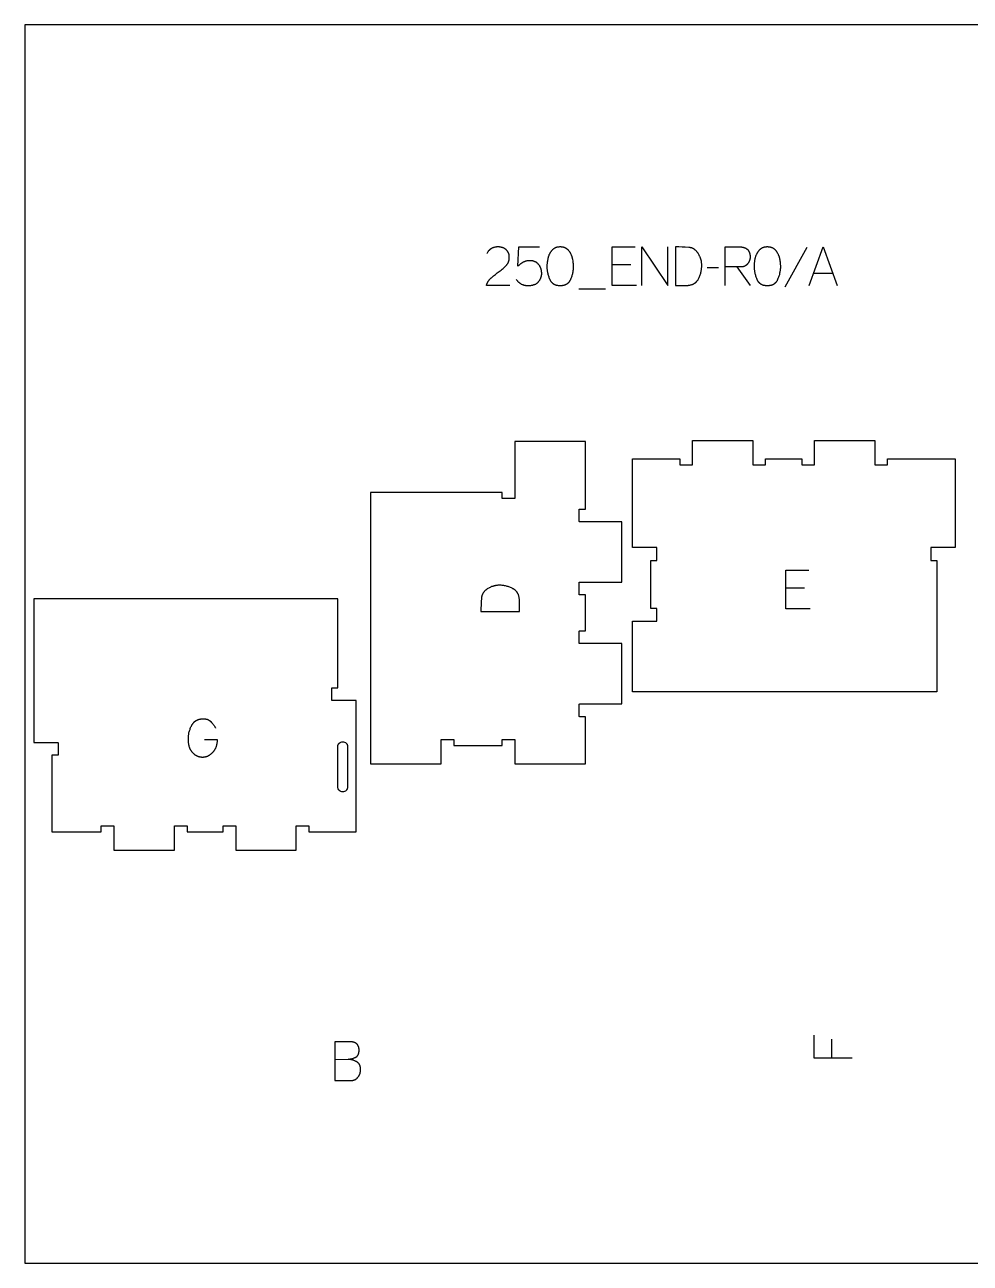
# Model space of a CAD drawing. Header units: millimetres. Extents: x -1220 to 1220, y -1930 to 4220.
# Drawn here: x -1220 to -289, y 710 to 1930 of the extents above; entities that cross this region are included whole.
import ezdxf

# ---------------------------------------------------------------- set-up
doc = ezdxf.new("R2010")
doc.units = ezdxf.units.MM
for name, color, linetype in [('0_SHEET_SPRUCEPLY_2440X122', 1, 'CONTINUOUS'), ('1_ANYTOOL_1MMDEEP_LABELS_S', 2, 'CONTINUOUS'), ('3_ANYTOOL_CUTTHROUGH_INSID', 4, 'CONTINUOUS'), ('4_ANYTOOL_CUTTHROUGH_OUTSI', 5, 'CONTINUOUS')]:
    doc.layers.add(name, color=color, linetype=linetype)

msp = doc.modelspace()

# ---------------------------------------------------------------- linework, layer by layer
at = {"layer": '0_SHEET_SPRUCEPLY_2440X122'}
msp.add_lwpolyline([(-1220, 1930), (-1220, 710), (1220, 710), (1220, 1930)], close=True, dxfattribs=at)
at = {"layer": '1_ANYTOOL_1MMDEEP_LABELS_S'}
for points in [[(-742.3, 1673.2), (-765.5, 1673.2), (-765.3, 1673.8), (-765.1, 1674.4), (-765, 1674.7), (-764.9, 1674.9), (-764.8, 1675.2), (-764.6, 1675.5), (-764.5, 1675.8), (-764.4, 1676), (-764.2, 1676.3), (-764.1, 1676.5), (-764, 1676.8), (-763.8, 1677), (-763.7, 1677.3), (-763.5, 1677.5), (-763.3, 1677.8), (-763.2, 1678), (-763, 1678.2), (-762.8, 1678.5), (-762.7, 1678.7), (-762.5, 1678.9), (-762.3, 1679.1), (-762.1, 1679.4), (-761.9, 1679.6), (-761.7, 1679.8), (-761.5, 1680), (-761.3, 1680.2), (-761.1, 1680.4), (-760.8, 1680.6), (-760.6, 1680.8), (-758.5, 1682.6), (-756.6, 1684.1), (-754.7, 1685.6), (-752.8, 1687), (-751.8, 1687.7), (-750.9, 1688.4), (-750, 1689.1), (-749.1, 1689.9), (-748.3, 1690.6), (-747.4, 1691.4), (-746.6, 1692.2), (-745.9, 1693), (-745.7, 1693.2), (-745.5, 1693.4), (-745.4, 1693.6), (-745.2, 1693.8), (-745, 1694), (-744.9, 1694.2), (-744.7, 1694.4), (-744.6, 1694.6), (-744.4, 1694.8), (-744.3, 1695.1), (-744.2, 1695.3), (-744.1, 1695.5), (-744, 1695.8), (-743.8, 1696), (-743.7, 1696.2), (-743.6, 1696.5), (-743.6, 1696.7), (-743.5, 1697), (-743.4, 1697.2), (-743.3, 1697.5), (-743.3, 1697.7), (-743.2, 1698), (-743.1, 1698.2), (-743.1, 1698.5), (-743, 1698.8), (-743, 1699), (-743, 1699.3), (-742.9, 1699.6), (-742.9, 1699.9), (-742.9, 1700.1), (-742.9, 1700.4), (-742.9, 1700.7), (-742.9, 1701), (-742.9, 1701.3), (-742.9, 1701.7), (-743, 1702), (-743, 1702.3), (-743, 1702.5), (-743.1, 1702.8), (-743.1, 1703.1), (-743.2, 1703.4), (-743.2, 1703.7), (-743.3, 1703.9), (-743.4, 1704.2), (-743.4, 1704.5), (-743.5, 1704.7), (-743.6, 1705), (-743.7, 1705.2), (-743.8, 1705.5), (-743.9, 1705.7), (-744, 1705.9), (-744.2, 1706.1), (-744.3, 1706.4), (-744.4, 1706.6), (-744.6, 1706.8), (-744.7, 1707), (-744.9, 1707.2), (-745, 1707.4), (-745.2, 1707.6), (-745.4, 1707.8), (-745.5, 1708), (-745.7, 1708.1), (-745.9, 1708.3), (-746.1, 1708.5), (-746.3, 1708.6), (-746.5, 1708.8), (-746.7, 1709), (-746.9, 1709.1), (-747.1, 1709.2), (-747.4, 1709.4), (-747.6, 1709.5), (-747.8, 1709.6), (-748, 1709.8), (-748.3, 1709.9), (-748.5, 1710), (-748.7, 1710.1), (-749, 1710.2), (-749.2, 1710.3), (-749.5, 1710.4), (-749.7, 1710.5), (-750, 1710.6), (-750.2, 1710.6), (-750.5, 1710.7), (-750.8, 1710.8), (-751, 1710.8), (-751.3, 1710.9), (-751.6, 1710.9), (-751.9, 1711), (-752.1, 1711), (-752.4, 1711), (-752.7, 1711.1), (-753, 1711.1), (-753.3, 1711.1), (-753.6, 1711.1), (-754.2, 1711.1), (-754.7, 1711.1), (-755.1, 1711.1), (-755.6, 1711.1), (-756, 1711), (-756.4, 1711), (-756.9, 1710.9), (-757.3, 1710.8), (-757.7, 1710.7), (-758.1, 1710.6), (-758.3, 1710.6), (-758.5, 1710.5), (-758.7, 1710.4), (-758.8, 1710.4), (-759, 1710.3), (-759.2, 1710.2), (-759.4, 1710.2), (-759.6, 1710.1), (-759.8, 1710), (-759.9, 1709.9), (-760.1, 1709.8), (-760.3, 1709.7), (-760.5, 1709.6), (-760.6, 1709.5), (-760.8, 1709.4), (-761, 1709.3), (-761.1, 1709.2), (-761.3, 1709.1), (-761.4, 1709), (-761.6, 1708.9), (-761.8, 1708.7), (-761.9, 1708.6), (-762.1, 1708.5), (-762.2, 1708.4), (-762.3, 1708.2), (-762.5, 1708.1), (-762.6, 1707.9), (-762.8, 1707.8), (-762.9, 1707.7), (-763, 1707.5), (-763.2, 1707.4), (-763.3, 1707.2), (-763.6, 1706.9), (-763.8, 1706.5), (-764.1, 1706.2), (-764.3, 1705.8), (-764.5, 1705.5), (-764.7, 1705.1), (-764.9, 1704.7)], [(-736.1, 1679.2), (-735.8, 1678.8), (-735.5, 1678.4), (-735.3, 1678.1), (-735, 1677.8), (-734.7, 1677.4), (-734.4, 1677.1), (-734.1, 1676.8), (-733.8, 1676.5), (-733.5, 1676.3), (-733.2, 1676), (-732.8, 1675.7), (-732.5, 1675.5), (-732.2, 1675.3), (-731.8, 1675), (-731.5, 1674.8), (-731.1, 1674.6), (-730.8, 1674.5), (-730.4, 1674.3), (-730, 1674.1), (-729.7, 1674), (-729.3, 1673.9), (-728.9, 1673.7), (-728.5, 1673.6), (-728.1, 1673.5), (-727.7, 1673.4), (-727.3, 1673.4), (-726.9, 1673.3), (-726.5, 1673.2), (-726, 1673.2), (-725.6, 1673.2), (-725.2, 1673.1), (-724.7, 1673.1), (-724.2, 1673.1), (-723.7, 1673.2), (-723.2, 1673.2), (-722.7, 1673.2), (-722.2, 1673.3), (-721.7, 1673.3), (-721.2, 1673.4), (-720.8, 1673.5), (-720.3, 1673.6), (-719.8, 1673.6), (-719.4, 1673.8), (-719, 1673.9), (-718.6, 1674), (-718.1, 1674.1), (-717.7, 1674.3), (-717.3, 1674.4), (-717.1, 1674.5), (-716.9, 1674.6), (-716.7, 1674.7), (-716.6, 1674.8), (-716.4, 1674.9), (-716.2, 1675), (-716, 1675.2), (-715.8, 1675.3), (-715.6, 1675.4), (-715.5, 1675.6), (-715.3, 1675.7), (-715.1, 1675.8), (-714.9, 1676), (-714.8, 1676.2), (-714.6, 1676.3), (-714.4, 1676.5), (-714.3, 1676.7), (-714.1, 1676.8), (-714, 1677), (-713.8, 1677.2), (-713.7, 1677.4), (-713.5, 1677.6), (-713.4, 1677.8), (-713.2, 1678), (-713.1, 1678.2), (-713, 1678.4), (-712.8, 1678.7), (-712.7, 1678.9), (-712.4, 1679.4), (-712.2, 1679.9), (-712, 1680.2), (-711.9, 1680.5), (-711.8, 1680.8), (-711.7, 1681.1), (-711.5, 1681.4), (-711.4, 1681.7), (-711.4, 1682), (-711.3, 1682.3), (-711.2, 1682.6), (-711.1, 1683), (-711.1, 1683.3), (-711.1, 1683.6), (-711, 1683.9), (-711, 1684.2), (-711, 1684.5), (-711, 1684.8), (-711, 1685.1), (-711, 1685.4), (-711, 1685.8), (-711, 1686.1), (-711.1, 1686.4), (-711.1, 1686.7), (-711.1, 1687), (-711.2, 1687.4), (-711.2, 1687.7), (-711.3, 1688), (-711.3, 1688.3), (-711.4, 1688.6), (-711.5, 1688.9), (-711.6, 1689.2), (-711.6, 1689.5), (-711.7, 1689.8), (-711.8, 1690), (-711.9, 1690.3), (-712.1, 1690.6), (-712.2, 1690.9), (-712.3, 1691.1), (-712.4, 1691.4), (-712.6, 1691.7), (-712.7, 1691.9), (-712.8, 1692.2), (-713, 1692.4), (-713.1, 1692.7), (-713.3, 1692.9), (-713.5, 1693.2), (-713.7, 1693.4), (-713.8, 1693.6), (-714, 1693.9), (-714.2, 1694.1), (-714.4, 1694.3), (-714.6, 1694.5), (-714.8, 1694.7), (-715, 1694.9), (-715.3, 1695.1), (-715.5, 1695.3), (-715.7, 1695.5), (-715.9, 1695.7), (-716.2, 1695.8), (-716.4, 1696), (-716.7, 1696.1), (-716.9, 1696.3), (-717.2, 1696.4), (-717.5, 1696.5), (-717.7, 1696.6), (-718, 1696.8), (-718.3, 1696.9), (-718.6, 1697), (-718.9, 1697.1), (-719.2, 1697.1), (-719.5, 1697.2), (-719.8, 1697.3), (-720.1, 1697.3), (-720.4, 1697.4), (-720.8, 1697.4), (-721.1, 1697.5), (-721.4, 1697.5), (-721.8, 1697.5), (-722.1, 1697.6), (-722.5, 1697.6), (-722.8, 1697.6), (-723.3, 1697.6), (-723.7, 1697.5), (-724.1, 1697.5), (-724.6, 1697.5), (-725, 1697.4), (-725.4, 1697.4), (-725.8, 1697.3), (-726.2, 1697.2), (-726.6, 1697.1), (-727, 1697), (-727.4, 1696.9), (-727.7, 1696.7), (-728.1, 1696.6), (-728.5, 1696.4), (-728.8, 1696.3), (-729.2, 1696.1), (-729.9, 1695.7), (-730.2, 1695.5), (-730.5, 1695.3), (-730.9, 1695.1), (-731.2, 1694.9), (-731.6, 1694.6), (-731.9, 1694.4), (-732.2, 1694.1), (-732.6, 1693.9), (-732.9, 1693.6), (-733.2, 1693.3), (-733.6, 1693), (-733.9, 1692.7), (-734.5, 1692.1), (-733.6, 1711.1), (-713.1, 1711.1)], [(-617.7, 1673.1), (-641.7, 1673.1), (-641.7, 1711.1), (-619.1, 1711.1)], [(-612.3, 1673.1), (-612.3, 1711.1), (-586.9, 1673.1), (-586.9, 1711.1)], [(-530.3, 1673.1), (-530.3, 1711.1), (-515.9, 1711.1), (-515.3, 1711.1), (-514.7, 1711.1), (-514.4, 1711.1), (-514.1, 1711.1), (-513.8, 1711), (-513.6, 1711), (-513.3, 1710.9), (-513, 1710.9), (-512.8, 1710.8), (-512.5, 1710.8), (-512.2, 1710.7), (-512, 1710.7), (-511.8, 1710.6), (-511.5, 1710.5), (-511.3, 1710.4), (-511.1, 1710.4), (-510.8, 1710.3), (-510.6, 1710.2), (-510.4, 1710.1), (-510.2, 1710), (-510, 1709.9), (-509.8, 1709.7), (-509.6, 1709.6), (-509.4, 1709.5), (-509.2, 1709.4), (-509, 1709.2), (-508.9, 1709.1), (-508.7, 1709), (-508.5, 1708.8), (-508.4, 1708.7), (-508.2, 1708.5), (-508.1, 1708.3), (-507.9, 1708.2), (-507.8, 1708), (-507.6, 1707.8), (-507.5, 1707.6), (-507.4, 1707.5), (-507.3, 1707.3), (-507.1, 1707.1), (-507, 1706.9), (-506.9, 1706.7), (-506.8, 1706.4), (-506.7, 1706.2), (-506.6, 1706), (-506.5, 1705.8), (-506.5, 1705.6), (-506.4, 1705.3), (-506.3, 1705.1), (-506.3, 1704.8), (-506.2, 1704.6), (-506.1, 1704.3), (-506.1, 1704.1), (-506, 1703.8), (-506, 1703.5), (-506, 1703.3), (-505.9, 1703), (-505.9, 1702.7), (-505.9, 1702.4), (-505.8, 1701.8), (-505.8, 1701.2), (-505.8, 1701), (-505.8, 1700.8), (-505.9, 1700.5), (-505.9, 1700.3), (-505.9, 1700.1), (-505.9, 1699.9), (-505.9, 1699.7), (-506, 1699.5), (-506, 1699.2), (-506.1, 1699), (-506.1, 1698.8), (-506.2, 1698.6), (-506.2, 1698.4), (-506.3, 1698.2), (-506.3, 1698), (-506.4, 1697.8), (-506.5, 1697.6), (-506.6, 1697.4), (-506.6, 1697.2), (-506.7, 1697), (-506.8, 1696.8), (-506.9, 1696.6), (-507, 1696.4), (-507.1, 1696.2), (-507.2, 1696), (-507.3, 1695.8), (-507.5, 1695.6), (-507.6, 1695.4), (-507.7, 1695.2), (-507.8, 1695), (-508, 1694.8), (-508.3, 1694.5), (-508.4, 1694.3), (-508.5, 1694.1), (-508.7, 1693.9), (-508.9, 1693.8), (-509, 1693.6), (-509.2, 1693.5), (-509.3, 1693.3), (-509.5, 1693.2), (-509.7, 1693.1), (-509.8, 1692.9), (-510, 1692.8), (-510.2, 1692.7), (-510.4, 1692.6), (-510.5, 1692.5), (-510.7, 1692.4), (-510.9, 1692.3), (-511.1, 1692.2), (-511.3, 1692.1), (-511.5, 1692), (-511.7, 1692), (-511.9, 1691.9), (-512.1, 1691.8), (-512.3, 1691.8), (-512.6, 1691.7), (-512.8, 1691.7), (-513, 1691.6), (-513.2, 1691.6), (-513.4, 1691.6), (-513.7, 1691.6), (-513.9, 1691.6), (-516.4, 1691.4), (-518.9, 1691.4), (-530.3, 1691.4)], [(-449.9, 1710.5), (-471.7, 1671.6)], [(-447.8, 1673.1), (-434, 1711.1), (-420, 1673.1)], [(-623.1, 1693.5), (-641.7, 1693.5)], [(-536.8, 1690.7), (-548, 1690.6)], [(-518.9, 1691.4), (-505.7, 1673.1)], [(-443.4, 1685.2), (-424.5, 1685.2)], [(-674.4, 1669.9), (-648.3, 1669.9)], [(-446.7, 1354.6), (-470.7, 1354.6), (-470.7, 1392.6), (-448.1, 1392.6)], [(-452.1, 1375), (-470.7, 1375)], [(-1042.9, 1225.9), (-1030.5, 1225.8), (-1030.6, 1224.8), (-1030.6, 1224.2), (-1030.7, 1223.7), (-1030.7, 1223.2), (-1030.8, 1222.7), (-1030.8, 1222.3), (-1030.9, 1221.8), (-1031, 1221.3), (-1031.1, 1220.9), (-1031.2, 1220.4), (-1031.3, 1220), (-1031.4, 1219.5), (-1031.6, 1219.1), (-1031.7, 1218.7), (-1031.8, 1218.3), (-1032, 1217.9), (-1032.1, 1217.5), (-1032.3, 1217.1), (-1032.5, 1216.7), (-1032.7, 1216.4), (-1032.9, 1216), (-1033.1, 1215.7), (-1033.3, 1215.3), (-1033.5, 1215), (-1033.7, 1214.6), (-1034, 1214.3), (-1034.2, 1214), (-1034.5, 1213.7), (-1034.7, 1213.4), (-1035, 1213.1), (-1035.3, 1212.8), (-1035.8, 1212.3), (-1036.1, 1212), (-1036.4, 1211.8), (-1036.7, 1211.5), (-1037, 1211.3), (-1037.3, 1211.1), (-1037.5, 1210.9), (-1037.8, 1210.7), (-1038.1, 1210.5), (-1038.4, 1210.3), (-1038.7, 1210.1), (-1039, 1209.9), (-1039.3, 1209.8), (-1039.6, 1209.6), (-1039.9, 1209.5), (-1040.2, 1209.3), (-1040.5, 1209.2), (-1040.8, 1209.1), (-1041.2, 1209), (-1041.5, 1208.9), (-1041.8, 1208.8), (-1042.1, 1208.7), (-1042.4, 1208.6), (-1042.7, 1208.6), (-1043, 1208.5), (-1043.4, 1208.4), (-1043.7, 1208.4), (-1044, 1208.4), (-1044.3, 1208.3), (-1044.7, 1208.3), (-1045, 1208.3), (-1045.3, 1208.3), (-1045.6, 1208.3), (-1046, 1208.4), (-1046.3, 1208.4), (-1046.6, 1208.4), (-1046.9, 1208.5), (-1047.2, 1208.5), (-1047.6, 1208.6), (-1047.9, 1208.7), (-1048.2, 1208.7), (-1048.5, 1208.8), (-1048.8, 1208.9), (-1049.1, 1209), (-1049.4, 1209.1), (-1049.7, 1209.3), (-1050, 1209.4), (-1050.3, 1209.6), (-1050.6, 1209.7), (-1050.9, 1209.9), (-1051.2, 1210), (-1051.5, 1210.2), (-1051.8, 1210.4), (-1052.1, 1210.6), (-1052.4, 1210.8), (-1052.7, 1211), (-1052.9, 1211.2), (-1053.2, 1211.5), (-1053.5, 1211.7), (-1053.8, 1212), (-1054, 1212.2), (-1054.3, 1212.5), (-1054.6, 1212.8), (-1054.9, 1213.1), (-1055.1, 1213.4), (-1055.4, 1213.7), (-1055.6, 1214), (-1055.8, 1214.3), (-1056.1, 1214.6), (-1056.3, 1215), (-1056.5, 1215.3), (-1056.7, 1215.7), (-1056.9, 1216.1), (-1057.1, 1216.5), (-1057.2, 1216.8), (-1057.4, 1217.2), (-1057.6, 1217.7), (-1057.7, 1218.1), (-1057.9, 1218.5), (-1058, 1219), (-1058.1, 1219.4), (-1058.2, 1219.9), (-1058.3, 1220.3), (-1058.4, 1220.8), (-1058.5, 1221.3), (-1058.6, 1221.8), (-1058.7, 1222.3), (-1058.7, 1222.8), (-1058.8, 1223.4), (-1058.9, 1224.4), (-1058.9, 1225.6), (-1058.9, 1226.7), (-1058.9, 1227.6), (-1058.9, 1228.4), (-1058.8, 1229.3), (-1058.7, 1230.1), (-1058.6, 1231), (-1058.5, 1231.8), (-1058.3, 1232.7), (-1058.1, 1233.5), (-1057.9, 1234.3), (-1057.6, 1235.1), (-1057.3, 1235.9), (-1057, 1236.8), (-1056.7, 1237.6), (-1056.4, 1238.4), (-1056, 1239.2), (-1055.6, 1240), (-1055.4, 1240.4), (-1055.1, 1240.7), (-1054.9, 1241.1), (-1054.6, 1241.5), (-1054.4, 1241.8), (-1054.3, 1242), (-1054.1, 1242.1), (-1054, 1242.3), (-1053.9, 1242.5), (-1053.7, 1242.6), (-1053.6, 1242.8), (-1053.4, 1242.9), (-1053.3, 1243.1), (-1053.1, 1243.2), (-1053, 1243.3), (-1052.8, 1243.5), (-1052.7, 1243.6), (-1052.5, 1243.7), (-1052.4, 1243.9), (-1052.2, 1244), (-1052, 1244.1), (-1051.9, 1244.2), (-1051.7, 1244.3), (-1051.5, 1244.5), (-1051.4, 1244.6), (-1051.2, 1244.7), (-1051, 1244.8), (-1050.8, 1244.9), (-1050.6, 1245), (-1050.5, 1245.1), (-1050.3, 1245.1), (-1050.1, 1245.2), (-1049.9, 1245.3), (-1049.7, 1245.4), (-1049.5, 1245.5), (-1049.3, 1245.5), (-1049.1, 1245.6), (-1048.7, 1245.7), (-1048.3, 1245.9), (-1047.8, 1246), (-1047.4, 1246.1), (-1047, 1246.1), (-1046.5, 1246.2), (-1046.1, 1246.3), (-1045.6, 1246.3), (-1045.1, 1246.3), (-1044.6, 1246.4), (-1044.1, 1246.4), (-1043.8, 1246.4), (-1043.6, 1246.4), (-1043.3, 1246.3), (-1043, 1246.3), (-1042.7, 1246.3), (-1042.5, 1246.3), (-1042.2, 1246.2), (-1041.9, 1246.2), (-1041.7, 1246.1), (-1041.4, 1246.1), (-1041.2, 1246), (-1040.9, 1246), (-1040.7, 1245.9), (-1040.5, 1245.8), (-1040.2, 1245.7), (-1040, 1245.7), (-1039.8, 1245.6), (-1039.5, 1245.5), (-1039.3, 1245.4), (-1039.1, 1245.3), (-1038.9, 1245.1), (-1038.7, 1245), (-1038.5, 1244.9), (-1038.3, 1244.8), (-1038.1, 1244.6), (-1037.9, 1244.5), (-1037.7, 1244.3), (-1037.5, 1244.2), (-1037.3, 1244), (-1037.1, 1243.8), (-1036.9, 1243.7), (-1036.7, 1243.5), (-1036, 1242.8), (-1035.7, 1242.4), (-1035.4, 1242), (-1035, 1241.6), (-1034.7, 1241.2), (-1034.4, 1240.8), (-1034.1, 1240.4), (-1033.8, 1240), (-1033.6, 1239.6), (-1033.3, 1239.2), (-1033, 1238.8), (-1032.8, 1238.3), (-1032.5, 1237.9), (-1032.3, 1237.4), (-1032.1, 1237)], [(-914.7, 928.1), (-914.7, 890.1), (-902.4, 890.1), (-899.2, 890), (-898.9, 890), (-898.6, 890), (-898.3, 890), (-898.1, 890), (-897.8, 890), (-897.5, 890.1), (-897.3, 890.1), (-897, 890.1), (-896.7, 890.2), (-896.5, 890.2), (-896.2, 890.3), (-896, 890.4), (-895.7, 890.5), (-895.5, 890.5), (-895.3, 890.6), (-895, 890.7), (-894.8, 890.8), (-894.6, 890.9), (-894.4, 891.1), (-894.2, 891.2), (-894, 891.3), (-893.8, 891.5), (-893.6, 891.6), (-893.4, 891.8), (-893.2, 891.9), (-893, 892.1), (-892.8, 892.3), (-892.6, 892.5), (-892.4, 892.6), (-892.3, 892.8), (-892.1, 893), (-891.9, 893.3), (-891.6, 893.7), (-891.4, 893.9), (-891.3, 894.1), (-891.2, 894.4), (-891, 894.6), (-890.9, 894.8), (-890.8, 895), (-890.6, 895.3), (-890.5, 895.5), (-890.4, 895.7), (-890.3, 896), (-890.2, 896.2), (-890.1, 896.4), (-890, 896.7), (-889.9, 896.9), (-889.8, 897.1), (-889.8, 897.4), (-889.7, 897.6), (-889.6, 897.9), (-889.6, 898.1), (-889.5, 898.4), (-889.5, 898.6), (-889.4, 898.9), (-889.4, 899.1), (-889.4, 899.4), (-889.3, 899.6), (-889.3, 899.9), (-889.3, 900.1), (-889.3, 900.4), (-889.3, 900.6), (-889.3, 900.9), (-889.3, 901.2), (-889.3, 901.5), (-889.3, 901.9), (-889.3, 902.2), (-889.4, 902.4), (-889.4, 902.7), (-889.4, 903), (-889.5, 903.3), (-889.6, 903.6), (-889.6, 903.8), (-889.7, 904.1), (-889.8, 904.4), (-889.9, 904.6), (-890, 904.9), (-890.1, 905.1), (-890.2, 905.3), (-890.2, 905.4), (-890.3, 905.6), (-890.4, 905.7), (-890.4, 905.8), (-890.5, 905.9), (-890.6, 906), (-890.6, 906.1), (-890.7, 906.2), (-890.8, 906.3), (-890.9, 906.4), (-890.9, 906.5), (-891, 906.6), (-891.1, 906.7), (-891.2, 906.8), (-891.3, 906.9), (-891.3, 907), (-891.4, 907.1), (-891.5, 907.2), (-891.6, 907.3), (-891.7, 907.4), (-891.8, 907.4), (-891.9, 907.5), (-892, 907.6), (-892.1, 907.7), (-892.3, 907.8), (-892.5, 908), (-892.7, 908.2), (-893, 908.3), (-893.4, 908.6), (-893.9, 908.8), (-894.4, 909.1), (-894.9, 909.3), (-895.4, 909.5), (-895.9, 909.7), (-896.4, 909.9), (-896.9, 910.1), (-897.4, 910.3), (-898, 910.4), (-898.5, 910.5), (-899, 910.6), (-899.6, 910.7), (-900.2, 910.8), (-900.7, 910.9), (-901.3, 911)], [(-914.7, 910.8), (-901.3, 911), (-900.8, 911), (-900.3, 911), (-899.8, 911.1), (-899.3, 911.2), (-898.9, 911.3), (-898.4, 911.4), (-897.9, 911.5), (-897.5, 911.6), (-897, 911.7), (-896.6, 911.8), (-896.2, 912), (-895.7, 912.2), (-895.3, 912.3), (-894.9, 912.5), (-894.5, 912.7), (-894.1, 912.9), (-894, 913), (-893.9, 913), (-893.8, 913.1), (-893.7, 913.1), (-893.6, 913.2), (-893.5, 913.3), (-893.4, 913.3), (-893.3, 913.4), (-893.3, 913.5), (-893.2, 913.5), (-893.1, 913.6), (-893, 913.7), (-892.9, 913.8), (-892.8, 913.8), (-892.8, 913.9), (-892.7, 914), (-892.6, 914.1), (-892.5, 914.2), (-892.5, 914.2), (-892.4, 914.3), (-892.3, 914.4), (-892.3, 914.5), (-892.2, 914.6), (-892.1, 914.7), (-892.1, 914.8), (-892, 914.9), (-892, 915), (-891.9, 915.1), (-891.8, 915.2), (-891.8, 915.3), (-891.7, 915.4), (-891.7, 915.5), (-891.6, 915.6), (-891.6, 915.7), (-891.5, 916), (-891.4, 916.2), (-891.3, 916.5), (-891.3, 916.7), (-891.2, 917), (-891.1, 917.2), (-891.1, 917.5), (-891, 917.8), (-891, 918.1), (-891, 918.3), (-890.9, 918.6), (-890.9, 919), (-890.9, 919.3), (-890.9, 919.6), (-890.9, 919.9), (-890.9, 920.4), (-890.9, 920.7), (-890.9, 920.9), (-890.9, 921.1), (-891, 921.4), (-891, 921.6), (-891, 921.8), (-891.1, 922.1), (-891.1, 922.3), (-891.1, 922.5), (-891.2, 922.7), (-891.2, 922.9), (-891.3, 923.1), (-891.4, 923.3), (-891.4, 923.5), (-891.5, 923.7), (-891.6, 923.9), (-891.6, 924.1), (-891.7, 924.2), (-891.8, 924.4), (-891.9, 924.6), (-892, 924.7), (-892.1, 924.9), (-892.2, 925.1), (-892.3, 925.2), (-892.4, 925.4), (-892.5, 925.5), (-892.6, 925.7), (-892.8, 925.8), (-892.9, 925.9), (-893, 926.1), (-893.1, 926.2), (-893.3, 926.3), (-893.4, 926.4), (-893.6, 926.5), (-893.7, 926.6), (-893.9, 926.8), (-894, 926.9), (-894.2, 927), (-894.4, 927), (-894.5, 927.1), (-894.7, 927.2), (-894.9, 927.3), (-895.1, 927.4), (-895.3, 927.5), (-895.5, 927.5), (-895.7, 927.6), (-895.9, 927.7), (-896.1, 927.7), (-896.3, 927.8), (-896.5, 927.8), (-896.7, 927.9), (-896.9, 927.9), (-897.1, 927.9), (-897.4, 928), (-897.6, 928), (-897.8, 928), (-898.1, 928.1), (-898.3, 928.1), (-898.8, 928.1), (-899.4, 928.1), (-914.7, 928.1)], [(-443.2, 934.6), (-443.2, 912.3), (-405.2, 912.3)], [(-425.5, 930.6), (-425.5, 912.3)]]:
    msp.add_lwpolyline(points, dxfattribs=at)
for points in [[(-692.8, 1711.5), (-692.3, 1711.5), (-691.9, 1711.4), (-691.6, 1711.4), (-691.4, 1711.4), (-691.2, 1711.4), (-691, 1711.3), (-690.8, 1711.3), (-690.5, 1711.3), (-690.3, 1711.2), (-690.1, 1711.2), (-689.9, 1711.1), (-689.7, 1711.1), (-689.5, 1711), (-689.3, 1711), (-689.1, 1710.9), (-688.9, 1710.8), (-688.7, 1710.8), (-688.6, 1710.7), (-688.4, 1710.6), (-688.2, 1710.5), (-688, 1710.5), (-687.8, 1710.4), (-687.7, 1710.3), (-687.5, 1710.2), (-687.3, 1710.1), (-687.1, 1710), (-687, 1709.9), (-686.8, 1709.7), (-686.7, 1709.6), (-686.5, 1709.5), (-686.2, 1709.3), (-685.9, 1709), (-685.6, 1708.8), (-685.3, 1708.5), (-685, 1708.2), (-684.8, 1707.9), (-684.5, 1707.6), (-684.3, 1707.3), (-684, 1707), (-683.8, 1706.7), (-683.6, 1706.4), (-683.3, 1706.1), (-683.1, 1705.7), (-682.9, 1705.4), (-682.7, 1705), (-682.5, 1704.6), (-682.2, 1703.9), (-682, 1703.5), (-681.9, 1703.1), (-681.7, 1702.7), (-681.6, 1702.4), (-681.4, 1702), (-681.3, 1701.6), (-681.2, 1701.2), (-681.1, 1700.7), (-681, 1700.3), (-680.9, 1699.9), (-680.8, 1699.5), (-680.7, 1699.1), (-680.6, 1698.7), (-680.4, 1697.4), (-680.3, 1696.5), (-680.2, 1695.7), (-680.1, 1694.8), (-680, 1694), (-680, 1693.2), (-679.9, 1692.4), (-679.9, 1691.7), (-679.9, 1690.9), (-680, 1690.1), (-680, 1689.3), (-680.1, 1688.5), (-680.2, 1687.7), (-680.3, 1687), (-680.4, 1686.2), (-680.6, 1685.4), (-680.8, 1684.6), (-681, 1683.8), (-681.2, 1683), (-681.5, 1682.3), (-681.7, 1681.5), (-682, 1680.7), (-682.3, 1679.9), (-682.6, 1679.1), (-682.8, 1678.7), (-683, 1678.3), (-683.2, 1678), (-683.3, 1677.8), (-683.4, 1677.6), (-683.5, 1677.5), (-683.6, 1677.3), (-683.7, 1677.1), (-683.8, 1677), (-683.9, 1676.8), (-684, 1676.7), (-684.2, 1676.5), (-684.3, 1676.4), (-684.4, 1676.2), (-684.5, 1676.1), (-684.6, 1675.9), (-684.8, 1675.8), (-684.9, 1675.7), (-685, 1675.5), (-685.2, 1675.4), (-685.3, 1675.3), (-685.5, 1675.2), (-685.6, 1675), (-685.7, 1674.9), (-685.9, 1674.8), (-686, 1674.7), (-686.2, 1674.6), (-686.4, 1674.5), (-686.5, 1674.4), (-686.7, 1674.3), (-686.8, 1674.2), (-687, 1674.1), (-687.2, 1674), (-687.3, 1673.9), (-687.5, 1673.9), (-687.7, 1673.8), (-687.9, 1673.7), (-688, 1673.6), (-688.2, 1673.6), (-688.4, 1673.5), (-688.6, 1673.4), (-688.8, 1673.4), (-689, 1673.3), (-689.2, 1673.3), (-689.4, 1673.2), (-689.7, 1673.1), (-690.2, 1673), (-690.6, 1673), (-691, 1672.9), (-691.4, 1672.9), (-691.9, 1672.8), (-692.3, 1672.8), (-692.8, 1672.8), (-693.3, 1672.8), (-693.7, 1672.8), (-694.1, 1672.9), (-694.6, 1672.9), (-695, 1673), (-695.4, 1673), (-695.8, 1673.1), (-696, 1673.2), (-696.2, 1673.2), (-696.4, 1673.3), (-696.6, 1673.3), (-696.8, 1673.4), (-697, 1673.4), (-697.2, 1673.5), (-697.3, 1673.6), (-697.5, 1673.6), (-697.7, 1673.7), (-697.9, 1673.8), (-698.1, 1673.9), (-698.2, 1673.9), (-698.4, 1674), (-698.6, 1674.1), (-698.7, 1674.2), (-698.9, 1674.3), (-699, 1674.4), (-699.2, 1674.5), (-699.3, 1674.6), (-699.5, 1674.7), (-699.7, 1674.8), (-699.8, 1674.9), (-699.9, 1675.1), (-700.1, 1675.2), (-700.2, 1675.3), (-700.4, 1675.4), (-700.5, 1675.6), (-700.6, 1675.7), (-700.8, 1675.8), (-700.9, 1676), (-701, 1676.1), (-701.1, 1676.2), (-701.3, 1676.4), (-701.4, 1676.5), (-701.5, 1676.7), (-701.6, 1676.8), (-701.7, 1677), (-701.8, 1677.2), (-701.9, 1677.3), (-702.1, 1677.5), (-702.2, 1677.7), (-702.3, 1677.9), (-702.4, 1678), (-702.5, 1678.4), (-702.7, 1678.8), (-702.9, 1679.2), (-703.2, 1680), (-703.5, 1680.8), (-703.8, 1681.5), (-704.1, 1682.3), (-704.3, 1683.1), (-704.5, 1683.9), (-704.7, 1684.7), (-704.9, 1685.5), (-705, 1686.3), (-705.2, 1687), (-705.3, 1687.8), (-705.4, 1688.6), (-705.5, 1689.4), (-705.5, 1690.2), (-705.5, 1690.9), (-705.6, 1691.7), (-705.5, 1692.5), (-705.5, 1693.3), (-705.5, 1694.1), (-705.4, 1694.9), (-705.3, 1695.7), (-705.2, 1696.6), (-705.1, 1697.4), (-705, 1698.3), (-704.8, 1699.1), (-704.8, 1699.6), (-704.7, 1700), (-704.6, 1700.4), (-704.4, 1700.8), (-704.3, 1701.2), (-704.2, 1701.6), (-704.1, 1702), (-703.9, 1702.4), (-703.8, 1702.8), (-703.6, 1703.2), (-703.5, 1703.6), (-703.3, 1703.9), (-703.1, 1704.3), (-702.9, 1704.7), (-702.8, 1705), (-702.6, 1705.4), (-702.4, 1705.7), (-702.2, 1706.1), (-701.9, 1706.4), (-701.7, 1706.7), (-701.5, 1707), (-701.2, 1707.4), (-701, 1707.7), (-700.7, 1707.9), (-700.5, 1708.2), (-700.2, 1708.5), (-699.9, 1708.8), (-699.6, 1709), (-699.3, 1709.3), (-699, 1709.5), (-698.9, 1709.6), (-698.7, 1709.7), (-698.6, 1709.9), (-698.4, 1710), (-698.2, 1710.1), (-698.1, 1710.2), (-697.9, 1710.3), (-697.7, 1710.4), (-697.5, 1710.5), (-697.4, 1710.5), (-697.2, 1710.6), (-697, 1710.7), (-696.8, 1710.8), (-696.6, 1710.8), (-696.4, 1710.9), (-696.2, 1711), (-696, 1711), (-695.8, 1711.1), (-695.6, 1711.1), (-695.4, 1711.2), (-695.2, 1711.2), (-695, 1711.3), (-694.8, 1711.3), (-694.6, 1711.3), (-694.4, 1711.4), (-694.2, 1711.4), (-693.9, 1711.4), (-693.7, 1711.4), (-693.3, 1711.5)], [(-579.2, 1711.1), (-579.2, 1673.1), (-568.4, 1673.2), (-567.9, 1673.3), (-567.4, 1673.3), (-566.9, 1673.3), (-566.4, 1673.4), (-565.9, 1673.4), (-565.5, 1673.5), (-565, 1673.6), (-564.5, 1673.7), (-564.1, 1673.8), (-563.7, 1673.9), (-563.2, 1674), (-562.8, 1674.2), (-562.4, 1674.3), (-562.2, 1674.4), (-562, 1674.5), (-561.8, 1674.6), (-561.7, 1674.7), (-561.5, 1674.8), (-561.3, 1674.9), (-561.1, 1675), (-560.9, 1675.1), (-560.8, 1675.2), (-560.6, 1675.3), (-560.4, 1675.4), (-560.2, 1675.5), (-560.1, 1675.7), (-559.9, 1675.8), (-559.7, 1675.9), (-559.6, 1676), (-559.4, 1676.2), (-559.3, 1676.3), (-559.1, 1676.4), (-559, 1676.6), (-558.8, 1676.7), (-558.7, 1676.9), (-558.5, 1677), (-558.4, 1677.2), (-558.3, 1677.3), (-558.1, 1677.5), (-558, 1677.6), (-557.9, 1677.8), (-557.7, 1678), (-557.6, 1678.1), (-557.5, 1678.3), (-557.4, 1678.5), (-557.1, 1678.8), (-556.9, 1679.2), (-556.7, 1679.6), (-556.3, 1680.4), (-555.9, 1681.2), (-555.6, 1682), (-555.3, 1682.8), (-555, 1683.6), (-554.7, 1684.4), (-554.4, 1685.2), (-554.2, 1686.1), (-554, 1686.9), (-553.9, 1687.8), (-553.7, 1688.6), (-553.6, 1689.5), (-553.5, 1690.4), (-553.4, 1691.2), (-553.4, 1692.1), (-553.4, 1693), (-553.4, 1693.8), (-553.4, 1694.5), (-553.5, 1695.3), (-553.6, 1696), (-553.7, 1696.7), (-553.8, 1697.1), (-553.8, 1697.4), (-553.9, 1697.8), (-554, 1698.1), (-554.1, 1698.5), (-554.2, 1698.8), (-554.3, 1699.2), (-554.4, 1699.5), (-554.5, 1699.9), (-554.6, 1700.2), (-554.7, 1700.6), (-554.9, 1700.9), (-555, 1701.2), (-555.2, 1701.6), (-555.5, 1702.2), (-555.8, 1702.9), (-556.2, 1703.6), (-556.5, 1704.2), (-556.8, 1704.6), (-557, 1705), (-557.3, 1705.3), (-557.6, 1705.7), (-557.8, 1706), (-558.1, 1706.3), (-558.4, 1706.7), (-558.6, 1707), (-558.9, 1707.3), (-559.2, 1707.5), (-559.5, 1707.8), (-559.8, 1708.1), (-560.1, 1708.3), (-560.4, 1708.5), (-560.7, 1708.8), (-561, 1709), (-561.3, 1709.2), (-561.6, 1709.4), (-562, 1709.5), (-562.3, 1709.7), (-562.6, 1709.9), (-563, 1710), (-563.3, 1710.1), (-563.7, 1710.2), (-564, 1710.4), (-564.4, 1710.4), (-564.7, 1710.5), (-565.1, 1710.6), (-565.5, 1710.7), (-565.8, 1710.7), (-566.2, 1710.7), (-569.7, 1710.9), (-572.8, 1711), (-576, 1711.1)], [(-488.8, 1711.5), (-488.4, 1711.5), (-487.9, 1711.4), (-487.7, 1711.4), (-487.5, 1711.4), (-487.2, 1711.4), (-487, 1711.3), (-486.8, 1711.3), (-486.6, 1711.3), (-486.4, 1711.2), (-486.2, 1711.2), (-486, 1711.1), (-485.8, 1711.1), (-485.6, 1711), (-485.4, 1711), (-485.2, 1710.9), (-485, 1710.8), (-484.8, 1710.8), (-484.6, 1710.7), (-484.4, 1710.6), (-484.2, 1710.5), (-484.1, 1710.5), (-483.9, 1710.4), (-483.7, 1710.3), (-483.5, 1710.2), (-483.4, 1710.1), (-483.2, 1710), (-483, 1709.9), (-482.9, 1709.7), (-482.7, 1709.6), (-482.5, 1709.5), (-482.2, 1709.3), (-481.9, 1709), (-481.6, 1708.8), (-481.4, 1708.5), (-481.1, 1708.2), (-480.8, 1707.9), (-480.6, 1707.6), (-480.3, 1707.3), (-480.1, 1707), (-479.8, 1706.7), (-479.6, 1706.4), (-479.4, 1706.1), (-479.2, 1705.7), (-479, 1705.4), (-478.8, 1705), (-478.6, 1704.6), (-478.2, 1703.9), (-478.1, 1703.5), (-477.9, 1703.1), (-477.8, 1702.7), (-477.6, 1702.4), (-477.5, 1702), (-477.3, 1701.6), (-477.2, 1701.2), (-477.1, 1700.7), (-477, 1700.3), (-476.9, 1699.9), (-476.8, 1699.5), (-476.7, 1699.1), (-476.6, 1698.7), (-476.4, 1697.4), (-476.3, 1696.5), (-476.2, 1695.7), (-476.1, 1694.8), (-476.1, 1694), (-476, 1693.2), (-476, 1692.4), (-476, 1691.7), (-476, 1690.9), (-476, 1690.1), (-476.1, 1689.3), (-476.1, 1688.5), (-476.2, 1687.7), (-476.4, 1687), (-476.5, 1686.2), (-476.7, 1685.4), (-476.8, 1684.6), (-477, 1683.8), (-477.3, 1683), (-477.5, 1682.3), (-477.8, 1681.5), (-478.1, 1680.7), (-478.4, 1679.9), (-478.7, 1679.1), (-478.9, 1678.7), (-479, 1678.3), (-479.2, 1678), (-479.3, 1677.8), (-479.4, 1677.6), (-479.5, 1677.5), (-479.6, 1677.3), (-479.8, 1677.1), (-479.9, 1677), (-480, 1676.8), (-480.1, 1676.7), (-480.2, 1676.5), (-480.3, 1676.4), (-480.4, 1676.2), (-480.6, 1676.1), (-480.7, 1675.9), (-480.8, 1675.8), (-481, 1675.7), (-481.1, 1675.5), (-481.2, 1675.4), (-481.4, 1675.3), (-481.5, 1675.2), (-481.7, 1675), (-481.8, 1674.9), (-481.9, 1674.8), (-482.1, 1674.7), (-482.2, 1674.6), (-482.4, 1674.5), (-482.6, 1674.4), (-482.7, 1674.3), (-482.9, 1674.2), (-483, 1674.1), (-483.2, 1674), (-483.4, 1673.9), (-483.6, 1673.9), (-483.7, 1673.8), (-483.9, 1673.7), (-484.1, 1673.6), (-484.3, 1673.6), (-484.4, 1673.5), (-484.6, 1673.4), (-484.8, 1673.4), (-485, 1673.3), (-485.2, 1673.3), (-485.4, 1673.2), (-485.8, 1673.1), (-486.2, 1673), (-486.6, 1673), (-487, 1672.9), (-487.5, 1672.9), (-487.9, 1672.8), (-488.4, 1672.8), (-488.8, 1672.8), (-489.3, 1672.8), (-489.8, 1672.8), (-490.2, 1672.9), (-490.6, 1672.9), (-491.1, 1673), (-491.5, 1673), (-491.9, 1673.1), (-492.1, 1673.2), (-492.3, 1673.2), (-492.5, 1673.3), (-492.7, 1673.3), (-492.8, 1673.4), (-493, 1673.4), (-493.2, 1673.5), (-493.4, 1673.6), (-493.6, 1673.6), (-493.8, 1673.7), (-493.9, 1673.8), (-494.1, 1673.9), (-494.3, 1673.9), (-494.4, 1674), (-494.6, 1674.1), (-494.8, 1674.2), (-494.9, 1674.3), (-495.1, 1674.4), (-495.2, 1674.5), (-495.4, 1674.6), (-495.6, 1674.7), (-495.7, 1674.8), (-495.8, 1674.9), (-496, 1675.1), (-496.1, 1675.2), (-496.3, 1675.3), (-496.4, 1675.4), (-496.5, 1675.6), (-496.7, 1675.7), (-496.8, 1675.8), (-496.9, 1676), (-497.1, 1676.1), (-497.2, 1676.2), (-497.3, 1676.4), (-497.4, 1676.5), (-497.5, 1676.7), (-497.7, 1676.8), (-497.8, 1677), (-497.9, 1677.2), (-498, 1677.3), (-498.1, 1677.5), (-498.2, 1677.7), (-498.3, 1677.9), (-498.4, 1678), (-498.6, 1678.4), (-498.8, 1678.8), (-498.9, 1679.2), (-499.3, 1680), (-499.6, 1680.8), (-499.8, 1681.5), (-500.1, 1682.3), (-500.3, 1683.1), (-500.6, 1683.9), (-500.8, 1684.7), (-500.9, 1685.5), (-501.1, 1686.3), (-501.2, 1687), (-501.3, 1687.8), (-501.4, 1688.6), (-501.5, 1689.4), (-501.6, 1690.2), (-501.6, 1690.9), (-501.6, 1691.7), (-501.6, 1692.5), (-501.6, 1693.3), (-501.5, 1694.1), (-501.5, 1694.9), (-501.4, 1695.7), (-501.3, 1696.6), (-501.2, 1697.4), (-501.1, 1698.3), (-500.9, 1699.1), (-500.8, 1699.6), (-500.7, 1700), (-500.6, 1700.4), (-500.5, 1700.8), (-500.4, 1701.2), (-500.2, 1701.6), (-500.1, 1702), (-500, 1702.4), (-499.8, 1702.8), (-499.7, 1703.2), (-499.5, 1703.6), (-499.3, 1703.9), (-499.2, 1704.3), (-499, 1704.7), (-498.8, 1705), (-498.6, 1705.4), (-498.4, 1705.7), (-498.2, 1706.1), (-498, 1706.4), (-497.8, 1706.7), (-497.5, 1707), (-497.3, 1707.4), (-497, 1707.7), (-496.8, 1707.9), (-496.5, 1708.2), (-496.2, 1708.5), (-496, 1708.8), (-495.7, 1709), (-495.4, 1709.3), (-495.1, 1709.5), (-494.9, 1709.6), (-494.8, 1709.7), (-494.6, 1709.9), (-494.4, 1710), (-494.3, 1710.1), (-494.1, 1710.2), (-493.9, 1710.3), (-493.8, 1710.4), (-493.6, 1710.5), (-493.4, 1710.5), (-493.2, 1710.6), (-493, 1710.7), (-492.9, 1710.8), (-492.7, 1710.8), (-492.5, 1710.9), (-492.3, 1711), (-492.1, 1711), (-491.9, 1711.1), (-491.7, 1711.1), (-491.5, 1711.2), (-491.3, 1711.2), (-491.1, 1711.3), (-490.9, 1711.3), (-490.6, 1711.3), (-490.4, 1711.4), (-490.2, 1711.4), (-490, 1711.4), (-489.8, 1711.4), (-489.3, 1711.5)], [(-770.8, 1352), (-732.8, 1352), (-732.9, 1362.8), (-733, 1363.3), (-733, 1363.8), (-733, 1364.3), (-733.1, 1364.8), (-733.1, 1365.3), (-733.2, 1365.8), (-733.3, 1366.2), (-733.4, 1366.7), (-733.5, 1367.1), (-733.6, 1367.5), (-733.7, 1368), (-733.9, 1368.4), (-734, 1368.8), (-734.1, 1369), (-734.2, 1369.2), (-734.3, 1369.4), (-734.4, 1369.5), (-734.5, 1369.7), (-734.6, 1369.9), (-734.7, 1370.1), (-734.8, 1370.3), (-734.9, 1370.5), (-735, 1370.6), (-735.1, 1370.8), (-735.2, 1371), (-735.4, 1371.1), (-735.5, 1371.3), (-735.6, 1371.5), (-735.7, 1371.6), (-735.9, 1371.8), (-736, 1371.9), (-736.1, 1372.1), (-736.3, 1372.2), (-736.4, 1372.4), (-736.6, 1372.5), (-736.7, 1372.7), (-736.9, 1372.8), (-737, 1373), (-737.2, 1373.1), (-737.3, 1373.2), (-737.5, 1373.3), (-737.7, 1373.5), (-737.8, 1373.6), (-738, 1373.7), (-738.2, 1373.8), (-738.5, 1374.1), (-738.9, 1374.3), (-739.3, 1374.5), (-740.1, 1374.9), (-740.9, 1375.3), (-741.7, 1375.6), (-742.5, 1376), (-743.3, 1376.3), (-744.1, 1376.5), (-744.9, 1376.8), (-745.8, 1377), (-746.6, 1377.2), (-747.5, 1377.4), (-748.3, 1377.5), (-749.2, 1377.6), (-750.1, 1377.7), (-750.9, 1377.8), (-751.8, 1377.8), (-752.7, 1377.8), (-753.5, 1377.8), (-754.2, 1377.8), (-755, 1377.7), (-755.7, 1377.6), (-756.4, 1377.5), (-756.8, 1377.4), (-757.1, 1377.4), (-757.5, 1377.3), (-757.8, 1377.2), (-758.2, 1377.1), (-758.5, 1377), (-758.9, 1376.9), (-759.2, 1376.8), (-759.6, 1376.7), (-759.9, 1376.6), (-760.3, 1376.5), (-760.6, 1376.3), (-760.9, 1376.2), (-761.3, 1376), (-761.9, 1375.7), (-762.6, 1375.4), (-763.2, 1375.1), (-763.9, 1374.7), (-764.3, 1374.4), (-764.7, 1374.2), (-765, 1373.9), (-765.4, 1373.7), (-765.7, 1373.4), (-766, 1373.1), (-766.4, 1372.9), (-766.7, 1372.6), (-767, 1372.3), (-767.2, 1372), (-767.5, 1371.7), (-767.8, 1371.4), (-768, 1371.1), (-768.2, 1370.8), (-768.5, 1370.5), (-768.7, 1370.2), (-768.9, 1369.9), (-769.1, 1369.6), (-769.2, 1369.2), (-769.4, 1368.9), (-769.6, 1368.6), (-769.7, 1368.2), (-769.8, 1367.9), (-769.9, 1367.6), (-770.1, 1367.2), (-770.1, 1366.8), (-770.2, 1366.5), (-770.3, 1366.1), (-770.4, 1365.8), (-770.4, 1365.4), (-770.4, 1365), (-770.6, 1361.6), (-770.7, 1358.4), (-770.8, 1355.2)]]:
    msp.add_lwpolyline(points, close=True, dxfattribs=at)
at = {"layer": '3_ANYTOOL_CUTTHROUGH_INSID'}
msp.add_lwpolyline([(-902.2, 1179), (-902.2, 1178.9), (-902.2, 1178.8), (-902.2, 1178.7), (-902.2, 1178.6), (-902.2, 1178.5), (-902.3, 1178.4), (-902.3, 1178.2), (-902.3, 1178.1), (-902.3, 1178), (-902.3, 1177.9), (-902.4, 1177.8), (-902.4, 1177.7), (-902.4, 1177.6), (-902.5, 1177.4), (-902.5, 1177.3), (-902.6, 1177.2), (-902.6, 1177.1), (-902.7, 1177), (-902.7, 1176.9), (-902.8, 1176.8), (-902.8, 1176.7), (-902.9, 1176.6), (-902.9, 1176.5), (-903, 1176.4), (-903.1, 1176.3), (-903.1, 1176.2), (-903.2, 1176.1), (-903.3, 1176), (-903.4, 1175.9), (-903.4, 1175.9), (-903.5, 1175.8), (-903.6, 1175.7, -0.414214), (-910.3, 1175.7, -0.198912), (-911.7, 1179), (-911.7, 1219), (-911.7, 1219.2), (-911.7, 1219.3), (-911.7, 1219.4), (-911.7, 1219.5), (-911.7, 1219.6), (-911.7, 1219.7), (-911.6, 1219.8), (-911.6, 1220), (-911.6, 1220.1), (-911.6, 1220.2), (-911.5, 1220.3), (-911.5, 1220.4), (-911.5, 1220.5), (-911.4, 1220.6), (-911.4, 1220.8), (-911.3, 1220.9), (-911.3, 1221), (-911.2, 1221.1), (-911.2, 1221.2), (-911.1, 1221.3), (-911.1, 1221.4), (-911, 1221.5), (-911, 1221.6), (-910.9, 1221.7), (-910.8, 1221.8), (-910.8, 1221.9), (-910.7, 1222), (-910.6, 1222.1), (-910.5, 1222.2), (-910.5, 1222.2), (-910.4, 1222.3), (-910.3, 1222.4, -0.414214), (-903.6, 1222.4), (-903.5, 1222.3), (-903.4, 1222.2), (-903.4, 1222.2), (-903.3, 1222.1), (-903.2, 1222), (-903.1, 1221.9), (-903.1, 1221.8), (-903, 1221.7), (-902.9, 1221.6), (-902.9, 1221.5), (-902.8, 1221.4), (-902.8, 1221.3), (-902.7, 1221.2), (-902.7, 1221.1), (-902.6, 1221), (-902.6, 1220.9), (-902.5, 1220.8), (-902.5, 1220.6), (-902.4, 1220.5), (-902.4, 1220.4), (-902.4, 1220.3), (-902.3, 1220.2), (-902.3, 1220.1), (-902.3, 1220), (-902.3, 1219.8), (-902.3, 1219.7), (-902.2, 1219.6), (-902.2, 1219.5), (-902.2, 1219.4), (-902.2, 1219.3), (-902.2, 1219.2), (-902.2, 1219)], format="xyb", close=True, dxfattribs=at)
at = {"layer": '4_ANYTOOL_CUTTHROUGH_OUTSI'}
for points in [[(-750, 1469.4), (-879.5, 1469.4), (-879.5, 1201.9), (-810, 1201.9), (-810, 1225.7), (-810, 1225.7, -0.414214), (-809.7, 1225.9), (-797.7, 1225.9, -0.414214), (-797.5, 1225.7), (-797.5, 1219.9), (-750, 1219.9), (-750, 1225.7), (-750, 1225.7, -0.414214), (-749.7, 1225.9), (-737.7, 1225.9, -0.414214), (-737.5, 1225.7), (-737.5, 1201.9), (-668, 1201.9), (-668, 1248.4), (-673.7, 1248.4), (-673.7, 1248.4, -0.414214), (-674, 1248.7), (-674, 1260.7, -0.414214), (-673.7, 1260.9), (-632, 1260.9), (-632, 1320.4), (-673.7, 1320.4), (-673.7, 1320.4, -0.414214), (-674, 1320.7), (-674, 1332.7, -0.414214), (-673.7, 1332.9), (-668, 1332.9), (-668, 1368.4), (-673.7, 1368.4), (-673.7, 1368.4, -0.414214), (-674, 1368.7), (-674, 1380.7, -0.414214), (-673.7, 1380.9), (-632, 1380.9), (-632, 1440.4), (-673.7, 1440.4), (-673.7, 1440.4, -0.414214), (-674, 1440.7), (-674, 1452.7, -0.414214), (-673.7, 1452.9), (-668, 1452.9), (-668, 1519.4), (-737.5, 1519.4), (-737.5, 1463.7), (-737.5, 1463.7, -0.414214), (-737.7, 1463.4), (-749.7, 1463.4, -0.414214), (-750, 1463.7)], [(-322, 1402.4), (-322, 1272.9), (-621.5, 1272.9), (-621.5, 1342.4), (-597.7, 1342.4), (-597.7, 1342.4, 0.414214), (-597.5, 1342.6), (-597.5, 1354.6, 0.414214), (-597.7, 1354.9), (-603.5, 1354.9), (-603.5, 1402.4), (-597.7, 1402.4), (-597.7, 1402.4, 0.414214), (-597.5, 1402.6), (-597.5, 1414.6, 0.414214), (-597.7, 1414.9), (-621.5, 1414.9), (-621.5, 1502.4), (-575, 1502.4), (-575, 1496.6), (-575, 1496.6, 0.414214), (-574.7, 1496.4), (-562.7, 1496.4, 0.414214), (-562.5, 1496.6), (-562.5, 1520.4), (-503, 1520.4), (-503, 1496.6), (-503, 1496.6, 0.414214), (-502.7, 1496.4), (-490.7, 1496.4, 0.414214), (-490.5, 1496.6), (-490.5, 1502.4), (-455, 1502.4), (-455, 1496.6), (-455, 1496.6, 0.414214), (-454.7, 1496.4), (-442.7, 1496.4, 0.414214), (-442.5, 1496.6), (-442.5, 1520.4), (-383, 1520.4), (-383, 1496.6), (-383, 1496.6, 0.414214), (-382.7, 1496.4), (-370.7, 1496.4, 0.414214), (-370.5, 1496.6), (-370.5, 1502.4), (-304, 1502.4), (-304, 1414.9), (-327.7, 1414.9), (-327.7, 1414.9, 0.414214), (-328, 1414.6), (-328, 1402.6, 0.414214), (-327.7, 1402.4)], [(-1211.2, 1364.4), (-1211.2, 1222.9), (-1187.5, 1222.9), (-1187.5, 1222.9, -0.414214), (-1187.2, 1222.7), (-1187.2, 1210.7, -0.414214), (-1187.5, 1210.4), (-1193.2, 1210.4), (-1193.2, 1134.9), (-1144.7, 1134.9), (-1144.7, 1140.7), (-1144.7, 1140.7, -0.414214), (-1144.5, 1140.9), (-1132.5, 1140.9, -0.414214), (-1132.2, 1140.7), (-1132.2, 1116.9), (-1072.7, 1116.9), (-1072.7, 1140.7), (-1072.7, 1140.7, -0.414214), (-1072.5, 1140.9), (-1060.5, 1140.9, -0.414214), (-1060.2, 1140.7), (-1060.2, 1134.9), (-1024.7, 1134.9), (-1024.7, 1140.7), (-1024.7, 1140.7, -0.414214), (-1024.5, 1140.9), (-1012.5, 1140.9, -0.414214), (-1012.2, 1140.7), (-1012.2, 1116.9), (-952.7, 1116.9), (-952.7, 1140.7), (-952.7, 1140.7, -0.414214), (-952.5, 1140.9), (-940.5, 1140.9, -0.414214), (-940.2, 1140.7), (-940.2, 1134.9), (-893.7, 1134.9), (-893.7, 1264.4), (-917.5, 1264.4), (-917.5, 1264.4, -0.414214), (-917.7, 1264.7), (-917.7, 1276.7, -0.414214), (-917.5, 1276.9), (-911.7, 1276.9), (-911.7, 1364.4)]]:
    msp.add_lwpolyline(points, format="xyb", close=True, dxfattribs=at)

doc.saveas('drawing.dxf')
